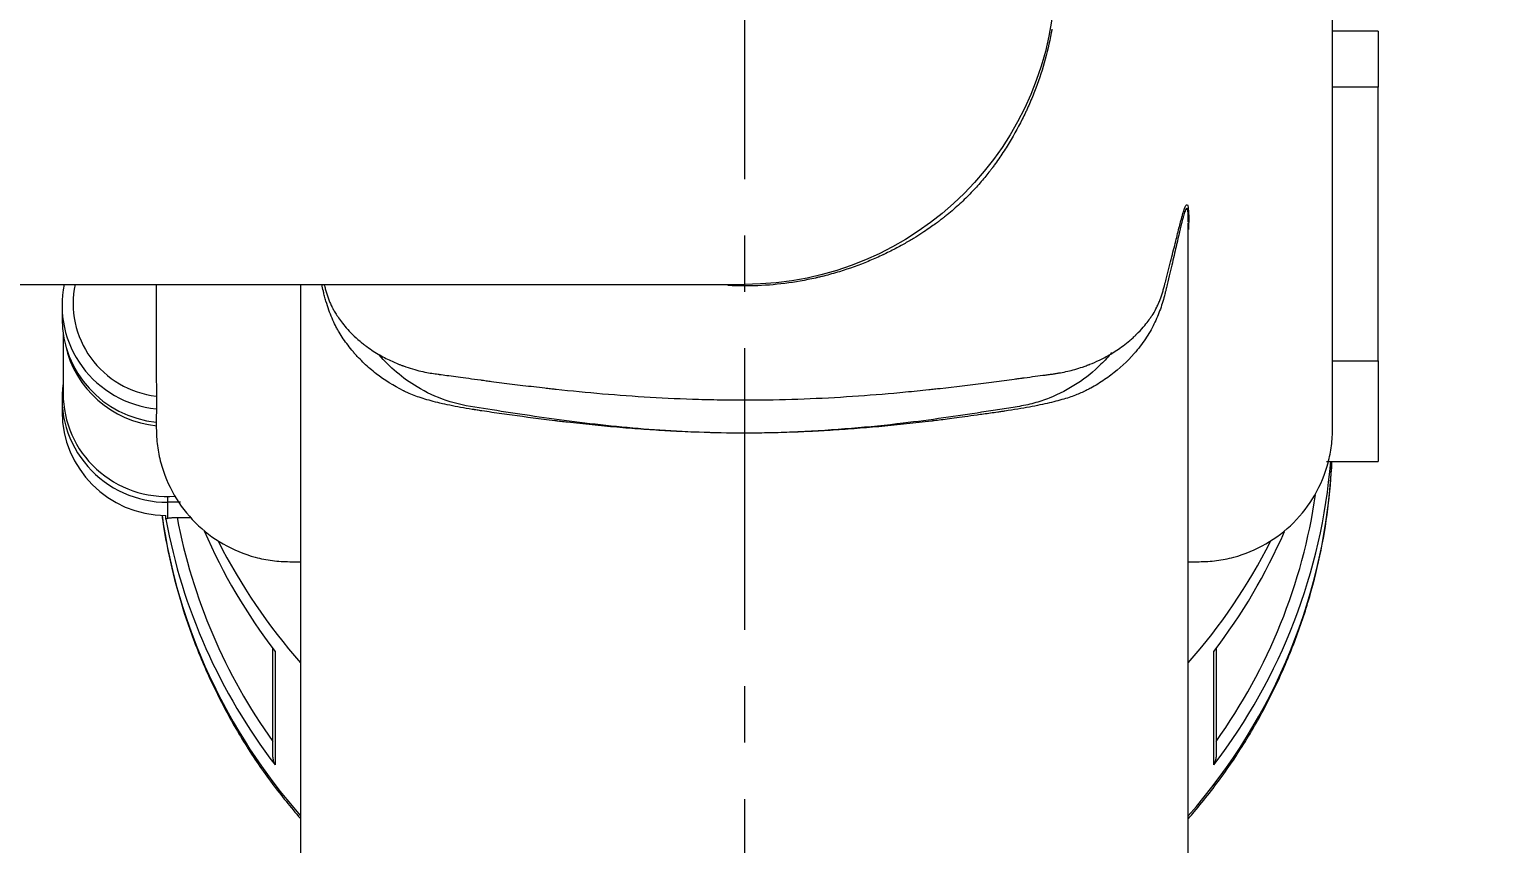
# Model space of a CAD drawing. Header units: millimetres. Extents: x 7606 to 8200, y 2765 to 3605.
# Drawn here: x 8069.1 to 8135, y 3451.3 to 3488 of the extents above; entities that cross this region are included whole.
import ezdxf

# ---------------------------------------------------------------- set-up
doc = ezdxf.new("R2010")
doc.units = ezdxf.units.MM
doc.linetypes.add('CENTERX2', pattern=[20.32, 12.7, -2.54, 2.54, -2.54])
doc.layers.get('0').update_dxf_attribs({"color": 3})
doc.layers.add('CENTER', color=1, linetype='CENTERX2', lineweight=15)
doc.layers.add('DIM_', color=3, linetype='Continuous', lineweight=9)
doc.styles.get("Standard").update_dxf_attribs({"font": 'arial.ttf'})
doc.dimstyles.new('사본(2) STANDARD', dxfattribs={"dimscale": 0, "dimtxt": 5, "dimasz": 5, "dimexe": 1.25, "dimexo": 0.625, "dimgap": 1.5, "dimtad": 3, "dimtih": 1, "dimtoh": 1, "dimdec": 1, "dimzin": 9, "dimdsep": 46, "dimtxsty": 'Standard', "dimcen": 2.5, "dimclrd": 3, "dimclre": 3, "dimclrt": 4, "dimadec": 0, "dimazin": 0, "dimtfac": 1, "dimtdec": 1, "dimtmove": 0, "dimatfit": 3, "dimfxl": 1.25, "dimtfill": 1, "dimtolj": 1, "dimtzin": 0, "dimarcsym": 0})

# ---------------------------------------------------------------- blocks, each defined once
blk = doc.blocks.new('*D16')
at = {"layer": 'DIM_', "color": 3, "lineweight": -2, "transparency": 16777216}
for p, q in [((8107.691, 3517.042), (8157.735, 3517.042)), ((8156.485, 3509.042), (8156.485, 3471.68)), ((8156.485, 3423.15), (8156.485, 3460.511)), ((8122.441, 3415.15), (8157.735, 3415.15))]:
    blk.add_line(p, q, dxfattribs=at)
at = {"layer": 'DIM_', "color": 3, "transparency": 16777216}
for points in [[(8155.152, 3509.042), (8157.819, 3509.042), (8156.485, 3517.042)], [(8155.152, 3423.15), (8157.819, 3423.15), (8156.485, 3415.15)]]:
    blk.add_solid(points, dxfattribs=at)
at = {"layer": 'DIM_', "color": 4, "transparency": 16777216, "insert": (8156.485, 3466.096), "char_height": 8, "attachment_point": 5, "bg_fill": 3, "box_fill_scale": 1.1, "bg_fill_color": 256, "bg_fill_true_color": 13158600, "bg_fill_transparency": 0}
blk.add_mtext('\\A1;101.9', dxfattribs=at)

msp = doc.modelspace()

# ---------------------------------------------------------------- linework, layer by layer
at = {"linetype": 'Continuous', "lineweight": 18}
for p, q in [((8129.866, 3487.956), (8127.816, 3487.956)), ((8129.866, 3487.956), (8129.866, 3485.443)), ((8129.866, 3473.108), (8129.866, 3485.443)), ((8121.316, 3445.55), (8121.316, 3479.328)), ((7897.649, 3476.549), (8101.316, 3476.549)), ((8074.816, 3476.549), (8074.816, 3475.761)), ((8074.816, 3476.549), (8074.816, 3475.679)), ((8081.316, 3476.549), (8081.316, 3445.55)), ((8127.816, 3475.761), (8127.816, 3476.653)), ((8127.816, 3475.761), (8127.816, 3476.653)), ((8070.566, 3475.598), (8070.566, 3474.998)), ((8070.616, 3474.32), (8070.616, 3471.623)), ((8127.818, 3473.108), (8129.866, 3473.108)), ((8129.866, 3473.108), (8129.866, 3468.565)), ((8070.566, 3471.412), (8070.566, 3470.812)), ((8127.549, 3468.565), (8129.866, 3468.565)), ((8075.246, 3465.963), (8075.246, 3466.125)), ((8075.754, 3466.043), (8076.401, 3466.043)), ((8080.066, 3455.239), (8080.066, 3460.137)), ((8122.566, 3460.137), (8122.566, 3455.239))]:
    msp.add_line(p, q, dxfattribs=at)
at = {"linetype": 'Continuous', "lineweight": 13}
for p, q in [((8129.866, 3485.443), (8127.816, 3485.443)), ((8075.316, 3466.985), (8075.316, 3466.725)), ((8075.316, 3466.725), (8075.316, 3466.004)), ((8075.904, 3466.725), (8075.316, 3466.725)), ((8080.167, 3460.004), (8080.167, 3454.893)), ((8122.466, 3454.893), (8122.466, 3460.004))]:
    msp.add_line(p, q, dxfattribs=at)
at = {"linetype": 'Continuous', "lineweight": 18, "extrusion": (0, 0, -1)}
msp.add_arc((-8101.316, 3490.55), 14, 90, 270, dxfattribs=at)
at = {"linetype": 'Continuous', "lineweight": 18}
for centre, major_axis, start_param, end_param in [((8075.316, 3475.598), (4.75, 0), 2.93716, 4.604317), ((8075.316, 3474.998), (-4.75, 0), 6.283136, 7.748468), ((8075.316, 3474.787), (4.7, 0), 3.355644, 4.610154), ((8075.316, 3471.412), (4.75, 0), 2.996343, 4.712389), ((8075.316, 3471.623), (4.7, 0), 3.141627, 4.786123), ((8075.316, 3470.812), (-4.75, 0), 6.283165, 7.839052), ((8101.316, 3470.649), (26.5, 0), 5.636486, 6.203389), ((8101.316, 3470.649), (26.5, 0), 3.321792, 3.788292), ((8101.316, 3475.761), (-26.5, 0), 0.405927, 0.646699), ((8101.316, 3475.761), (-26.5, 0), 2.494893, 2.734697)]:
    msp.add_ellipse(centre, major_axis=major_axis, ratio=0.986748, start_param=start_param, end_param=end_param, dxfattribs=at)
at = {"linetype": 'Continuous', "lineweight": 13}
for centre, major_axis, start_param, end_param in [((8075.316, 3475.679), (-4.25, 0), 6.074122, 7.734815), ((8101.316, 3469.757), (-26.5, 0), 2.425997, 3.095991), ((8101.316, 3470.73), (-26, 0), 2.527519, 2.998427), ((8101.316, 3469.757), (-26.5, 0), 0.139163, 0.715596), ((8101.316, 3470.73), (-26, 0), 0.183724, 0.614073), ((8101.316, 3476.653), (26.5, 0), 3.605272, 3.857189), ((8101.316, 3476.653), (26.5, 0), 5.567589, 5.819359)]:
    msp.add_ellipse(centre, major_axis=major_axis, ratio=0.986748, start_param=start_param, end_param=end_param, dxfattribs=at)
at = {"linetype": 'Continuous', "lineweight": 18}
for points, knots in [([(8121.319, 3464.048), (8121.349, 3464.048), (8121.509, 3464.048), (8121.802, 3464.047), (8122.195, 3464.059), (8122.719, 3464.107), (8124.139, 3464.388), (8126.259, 3465.607), (8127.478, 3467.727), (8127.759, 3469.147), (8127.807, 3469.67), (8127.819, 3470.064), (8127.818, 3470.458), (8127.815, 3470.984), (8127.819, 3473.479), (8127.814, 3480.044), (8127.818, 3490.55), (8127.814, 3501.055), (8127.819, 3507.62), (8127.815, 3510.115), (8127.818, 3510.641), (8127.819, 3511.035), (8127.807, 3511.429), (8127.759, 3511.952), (8127.478, 3513.372), (8126.259, 3515.492), (8124.139, 3516.711), (8122.719, 3516.992), (8122.195, 3517.04), (8121.802, 3517.052), (8121.408, 3517.051), (8120.882, 3517.048), (8118.387, 3517.052), (8111.822, 3517.047), (8101.316, 3517.051), (8090.811, 3517.047), (8084.246, 3517.052), (8081.751, 3517.048), (8081.225, 3517.051), (8080.831, 3517.052), (8080.437, 3517.04), (8079.914, 3516.992), (8078.494, 3516.711), (8076.373, 3515.492), (8075.155, 3513.372), (8074.874, 3511.952), (8074.826, 3511.429), (8074.814, 3511.035), (8074.815, 3510.641), (8074.818, 3510.115), (8074.814, 3508.086), (8074.815, 3506.187), (8074.816, 3504.552)], [0, 0, 0, 0, 0.000752, 0.004112, 0.007471, 0.01083, 0.017549, 0.044424, 0.071298, 0.078017, 0.081376, 0.084735, 0.088095, 0.091454, 0.098173, 0.151922, 0.25942, 0.366917, 0.420666, 0.427385, 0.430744, 0.434104, 0.437463, 0.440822, 0.447541, 0.474415, 0.50129, 0.508009, 0.511368, 0.514727, 0.518087, 0.521446, 0.528164, 0.581913, 0.689411, 0.796909, 0.850658, 0.857377, 0.860736, 0.864096, 0.867455, 0.870814, 0.877533, 0.904407, 0.931282, 0.938001, 0.94136, 0.944719, 0.948078, 0.951438, 0.958156, 1, 1, 1, 1]), ([(8082.378, 3476.549), (8082.383, 3476.529), (8082.389, 3476.508), (8082.394, 3476.487), (8082.4, 3476.465), (8082.406, 3476.443), (8082.412, 3476.42), (8082.415, 3476.409), (8082.418, 3476.397), (8082.421, 3476.386), (8082.423, 3476.38), (8082.424, 3476.374), (8082.426, 3476.369), (8082.426, 3476.366), (8082.427, 3476.363), (8082.428, 3476.359), (8082.429, 3476.357), (8082.429, 3476.355), (8082.43, 3476.354), (8082.43, 3476.353), (8082.43, 3476.353), (8082.43, 3476.352), (8082.43, 3476.352), (8082.43, 3476.352), (8082.43, 3476.352), (8082.43, 3476.352), (8082.43, 3476.351), (8082.43, 3476.351), (8082.464, 3476.228), (8082.499, 3476.106), (8082.54, 3475.987), (8082.561, 3475.928), (8082.582, 3475.869), (8082.629, 3475.753), (8082.653, 3475.695), (8082.679, 3475.638), (8082.692, 3475.61), (8082.706, 3475.582), (8082.719, 3475.554), (8082.721, 3475.551), (8082.723, 3475.547), (8082.725, 3475.544), (8082.725, 3475.543), (8082.725, 3475.543), (8082.725, 3475.542), (8082.725, 3475.542), (8082.725, 3475.542), (8082.725, 3475.542), (8082.725, 3475.542), (8082.725, 3475.542), (8082.726, 3475.542), (8082.726, 3475.542), (8082.726, 3475.541), (8082.726, 3475.541), (8082.726, 3475.54), (8082.727, 3475.54), (8082.728, 3475.537), (8082.729, 3475.535), (8082.73, 3475.532), (8082.733, 3475.528), (8082.735, 3475.523), (8082.737, 3475.518), (8082.747, 3475.499), (8082.758, 3475.477), (8082.771, 3475.454), (8082.795, 3475.409), (8082.825, 3475.355), (8082.897, 3475.236), (8082.938, 3475.169), (8083.036, 3475.023), (8083.092, 3474.944), (8083.22, 3474.775), (8083.293, 3474.685), (8083.457, 3474.496), (8083.549, 3474.397), (8083.755, 3474.194), (8083.868, 3474.089), (8083.994, 3473.983), (8084.01, 3473.97), (8084.026, 3473.957), (8084.042, 3473.944), (8084.044, 3473.942), (8084.046, 3473.941), (8084.048, 3473.939), (8084.049, 3473.939), (8084.049, 3473.939), (8084.049, 3473.938), (8084.049, 3473.938), (8084.05, 3473.938), (8084.05, 3473.937), (8084.052, 3473.936), (8084.052, 3473.936), (8084.053, 3473.935), (8084.056, 3473.933), (8084.059, 3473.93), (8084.062, 3473.928), (8084.068, 3473.923), (8084.074, 3473.918), (8084.08, 3473.913), (8084.105, 3473.893), (8084.129, 3473.874), (8084.154, 3473.855), (8084.202, 3473.817), (8084.251, 3473.78), (8084.3, 3473.744), (8084.496, 3473.601), (8084.691, 3473.476), (8085.073, 3473.257), (8085.259, 3473.163), (8085.437, 3473.082), (8085.526, 3473.042), (8085.613, 3473.004), (8085.698, 3472.969), (8085.741, 3472.952), (8085.782, 3472.936), (8085.824, 3472.92), (8085.844, 3472.912), (8085.865, 3472.904), (8085.885, 3472.896), (8085.895, 3472.892), (8085.906, 3472.889), (8085.916, 3472.885), (8085.921, 3472.883), (8085.926, 3472.881), (8085.931, 3472.879), (8085.933, 3472.878), (8085.936, 3472.877), (8085.94, 3472.876), (8085.941, 3472.876), (8085.943, 3472.875), (8085.943, 3472.875), (8085.944, 3472.874), (8085.945, 3472.874), (8085.945, 3472.874), (8085.945, 3472.874), (8085.945, 3472.874), (8085.945, 3472.874), (8085.946, 3472.874), (8085.946, 3472.874), (8085.946, 3472.874), (8085.946, 3472.874), (8085.946, 3472.874), (8086.09, 3472.821), (8086.228, 3472.776), (8086.494, 3472.698), (8086.62, 3472.665), (8086.86, 3472.609), (8086.973, 3472.586), (8087.186, 3472.547), (8087.285, 3472.532), (8087.377, 3472.518), (8087.423, 3472.512), (8087.467, 3472.506), (8087.509, 3472.5), (8087.515, 3472.499), (8087.52, 3472.498), (8087.525, 3472.498), (8087.526, 3472.498), (8087.526, 3472.497), (8087.528, 3472.497), (8087.529, 3472.497), (8087.531, 3472.497), (8087.532, 3472.497), (8087.537, 3472.496), (8087.54, 3472.496), (8087.543, 3472.495), (8087.555, 3472.494), (8087.567, 3472.492), (8087.579, 3472.49), (8087.604, 3472.487), (8087.629, 3472.484), (8087.656, 3472.48), (8087.76, 3472.467), (8087.875, 3472.452), (8088.127, 3472.419), (8088.265, 3472.4), (8088.561, 3472.36), (8088.72, 3472.338), (8089.06, 3472.291), (8089.241, 3472.267), (8089.433, 3472.241), (8089.457, 3472.238), (8089.481, 3472.235), (8089.505, 3472.231), (8089.508, 3472.231), (8089.511, 3472.231), (8089.514, 3472.23), (8089.515, 3472.23), (8089.515, 3472.23), (8089.516, 3472.23), (8089.516, 3472.23), (8089.517, 3472.23), (8089.518, 3472.23), (8089.52, 3472.23), (8089.521, 3472.229), (8089.522, 3472.229), (8089.527, 3472.229), (8089.531, 3472.228), (8089.536, 3472.227), (8089.546, 3472.226), (8089.555, 3472.225), (8089.565, 3472.224), (8089.603, 3472.218), (8089.641, 3472.213), (8089.68, 3472.208), (8089.756, 3472.198), (8089.833, 3472.188), (8089.911, 3472.178), (8090.22, 3472.137), (8090.534, 3472.097), (8091.173, 3472.017), (8091.497, 3471.977), (8091.826, 3471.939), (8091.991, 3471.919), (8092.157, 3471.9), (8092.324, 3471.881), (8092.408, 3471.872), (8092.491, 3471.862), (8092.576, 3471.853), (8092.618, 3471.848), (8092.66, 3471.844), (8092.702, 3471.839), (8092.723, 3471.837), (8092.745, 3471.835), (8092.766, 3471.832), (8092.776, 3471.831), (8092.787, 3471.83), (8092.798, 3471.829), (8092.803, 3471.828), (8092.808, 3471.828), (8092.813, 3471.827), (8092.816, 3471.827), (8092.819, 3471.827), (8092.824, 3471.826), (8092.827, 3471.826), (8092.829, 3471.825), (8093.52, 3471.751), (8094.217, 3471.682), (8095.628, 3471.562), (8096.342, 3471.51), (8097.784, 3471.425), (8098.513, 3471.392), (8099.25, 3471.37), (8099.619, 3471.36), (8099.989, 3471.351), (8100.362, 3471.346), (8100.548, 3471.344), (8100.734, 3471.342), (8100.922, 3471.341), (8101.015, 3471.34), (8101.109, 3471.34), (8101.203, 3471.34), (8101.25, 3471.34), (8101.297, 3471.34), (8101.344, 3471.34), (8101.367, 3471.34), (8101.391, 3471.34), (8101.414, 3471.34), (8101.426, 3471.34), (8101.438, 3471.34), (8101.461, 3471.34), (8101.473, 3471.34), (8101.485, 3471.34), (8102.239, 3471.342), (8102.986, 3471.356), (8104.462, 3471.406), (8105.191, 3471.443), (8106.633, 3471.534), (8107.346, 3471.589), (8108.05, 3471.652), (8108.402, 3471.683), (8108.752, 3471.717), (8109.1, 3471.752), (8109.274, 3471.769), (8109.447, 3471.787), (8109.62, 3471.806), (8109.707, 3471.815), (8109.793, 3471.824), (8109.879, 3471.834), (8109.923, 3471.838), (8109.966, 3471.843), (8110.009, 3471.848), (8110.03, 3471.85), (8110.052, 3471.853), (8110.073, 3471.855), (8110.084, 3471.856), (8110.095, 3471.857), (8110.106, 3471.858), (8110.111, 3471.859), (8110.116, 3471.86), (8110.122, 3471.86), (8110.124, 3471.861), (8110.127, 3471.861), (8110.131, 3471.861), (8110.132, 3471.861), (8110.135, 3471.862), (8110.136, 3471.862), (8110.138, 3471.862), (8110.809, 3471.937), (8111.459, 3472.016), (8112.089, 3472.096), (8112.404, 3472.136), (8112.714, 3472.177), (8113.019, 3472.217), (8113.171, 3472.237), (8113.322, 3472.257), (8113.472, 3472.278), (8113.547, 3472.288), (8113.622, 3472.298), (8113.696, 3472.308), (8113.733, 3472.313), (8113.771, 3472.318), (8113.808, 3472.323), (8113.826, 3472.325), (8113.845, 3472.328), (8113.863, 3472.33), (8113.872, 3472.332), (8113.882, 3472.333), (8113.891, 3472.334), (8113.895, 3472.335), (8113.9, 3472.335), (8113.905, 3472.336), (8113.907, 3472.336), (8113.909, 3472.337), (8113.913, 3472.337), (8113.914, 3472.337), (8113.916, 3472.337), (8113.916, 3472.338), (8113.917, 3472.338), (8113.917, 3472.338), (8113.918, 3472.338), (8113.918, 3472.338), (8113.918, 3472.338), (8113.918, 3472.338), (8113.918, 3472.338), (8114.096, 3472.362), (8114.262, 3472.385), (8114.576, 3472.427), (8114.723, 3472.445), (8114.859, 3472.463), (8114.927, 3472.472), (8114.993, 3472.48), (8115.119, 3472.497), (8115.18, 3472.506), (8115.296, 3472.523), (8115.352, 3472.532), (8115.405, 3472.541), (8115.432, 3472.545), (8115.457, 3472.549), (8115.483, 3472.554), (8115.495, 3472.556), (8115.508, 3472.558), (8115.52, 3472.56), (8115.526, 3472.561), (8115.532, 3472.562), (8115.538, 3472.564), (8115.541, 3472.564), (8115.544, 3472.565), (8115.549, 3472.565), (8115.55, 3472.566), (8115.553, 3472.566), (8115.553, 3472.566), (8115.555, 3472.566), (8115.555, 3472.567), (8115.555, 3472.567), (8115.556, 3472.567), (8115.556, 3472.567), (8115.556, 3472.567), (8115.556, 3472.567), (8115.77, 3472.605), (8115.988, 3472.656), (8116.21, 3472.719), (8116.321, 3472.751), (8116.433, 3472.786), (8116.545, 3472.824), (8116.602, 3472.843), (8116.658, 3472.863), (8116.714, 3472.884), (8116.742, 3472.894), (8116.771, 3472.905), (8116.799, 3472.916), (8116.813, 3472.921), (8116.827, 3472.927), (8116.841, 3472.932), (8116.848, 3472.935), (8116.855, 3472.938), (8116.862, 3472.94), (8116.866, 3472.942), (8116.869, 3472.943), (8116.875, 3472.945), (8116.876, 3472.946), (8116.879, 3472.947), (8116.88, 3472.947), (8116.881, 3472.948), (8116.882, 3472.948), (8116.882, 3472.948), (8116.883, 3472.949), (8116.883, 3472.949), (8116.883, 3472.949), (8116.883, 3472.949), (8116.883, 3472.949), (8116.883, 3472.949), (8116.883, 3472.949), (8116.884, 3472.949), (8117.011, 3473), (8117.154, 3473.061), (8117.31, 3473.135), (8117.389, 3473.173), (8117.47, 3473.214), (8117.64, 3473.303), (8117.728, 3473.352), (8117.908, 3473.458), (8118, 3473.515), (8118.189, 3473.64), (8118.285, 3473.707), (8118.48, 3473.853), (8118.578, 3473.931), (8118.677, 3474.015), (8118.726, 3474.057), (8118.775, 3474.101), (8118.824, 3474.146), (8118.849, 3474.168), (8118.874, 3474.191), (8118.898, 3474.214), (8118.91, 3474.226), (8118.923, 3474.237), (8118.935, 3474.249), (8118.941, 3474.255), (8118.947, 3474.261), (8118.953, 3474.267), (8118.956, 3474.27), (8118.959, 3474.273), (8118.963, 3474.276), (8118.964, 3474.277), (8118.966, 3474.279), (8118.968, 3474.281), (8118.969, 3474.282), (8118.97, 3474.283), (8118.97, 3474.283), (8118.971, 3474.284), (8118.971, 3474.284), (8118.971, 3474.285), (8118.971, 3474.285), (8118.971, 3474.285), (8118.972, 3474.285), (8118.972, 3474.285), (8118.972, 3474.285), (8118.972, 3474.285), (8119.095, 3474.406), (8119.2, 3474.519), (8119.376, 3474.724), (8119.449, 3474.816), (8119.568, 3474.975), (8119.614, 3475.041), (8119.649, 3475.094), (8119.667, 3475.12), (8119.682, 3475.143), (8119.695, 3475.163), (8119.701, 3475.172), (8119.707, 3475.181), (8119.712, 3475.189), (8119.714, 3475.193), (8119.717, 3475.197), (8119.719, 3475.201), (8119.72, 3475.202), (8119.721, 3475.204), (8119.722, 3475.206), (8119.723, 3475.207), (8119.724, 3475.208), (8119.724, 3475.209), (8119.724, 3475.209), (8119.724, 3475.21), (8119.725, 3475.21), (8119.725, 3475.21), (8119.725, 3475.21), (8119.725, 3475.21), (8119.725, 3475.21), (8119.725, 3475.21), (8119.725, 3475.21), (8119.725, 3475.21), (8119.725, 3475.21), (8119.725, 3475.21), (8119.725, 3475.21), (8119.725, 3475.21), (8119.725, 3475.21), (8119.787, 3475.312), (8119.846, 3475.418), (8119.899, 3475.527), (8119.926, 3475.581), (8119.952, 3475.636), (8120, 3475.748), (8120.023, 3475.805), (8120.045, 3475.863), (8120.088, 3475.977), (8120.127, 3476.095), (8120.162, 3476.215), (8120.18, 3476.275), (8120.197, 3476.336), (8120.214, 3476.397), (8120.222, 3476.428), (8120.231, 3476.459), (8120.239, 3476.49), (8120.243, 3476.505), (8120.247, 3476.521), (8120.251, 3476.536), (8120.253, 3476.544), (8120.255, 3476.552), (8120.257, 3476.559), (8120.258, 3476.563), (8120.259, 3476.567), (8120.26, 3476.571), (8120.261, 3476.573), (8120.261, 3476.575), (8120.262, 3476.578), (8120.263, 3476.579), (8120.263, 3476.58), (8120.263, 3476.581), (8120.263, 3476.582), (8120.263, 3476.582), (8120.263, 3476.582), (8120.263, 3476.582), (8120.263, 3476.583), (8120.263, 3476.583), (8120.263, 3476.583), (8120.263, 3476.583), (8120.264, 3476.583), (8120.286, 3476.67), (8120.309, 3476.756), (8120.352, 3476.925), (8120.374, 3477.009), (8120.395, 3477.09), (8120.437, 3477.253), (8120.477, 3477.411), (8120.516, 3477.562), (8120.592, 3477.864), (8120.662, 3478.142), (8120.788, 3478.648), (8120.844, 3478.875), (8120.896, 3479.076), (8120.921, 3479.177), (8120.946, 3479.271), (8120.969, 3479.358), (8120.98, 3479.402), (8120.991, 3479.444), (8121.002, 3479.484), (8121.008, 3479.504), (8121.013, 3479.524), (8121.018, 3479.544), (8121.021, 3479.553), (8121.024, 3479.563), (8121.026, 3479.572), (8121.028, 3479.577), (8121.029, 3479.582), (8121.03, 3479.586), (8121.031, 3479.589), (8121.032, 3479.591), (8121.032, 3479.595), (8121.033, 3479.596), (8121.033, 3479.597), (8121.033, 3479.598), (8121.034, 3479.599), (8121.034, 3479.599), (8121.034, 3479.6), (8121.034, 3479.6), (8121.034, 3479.6), (8121.034, 3479.6), (8121.034, 3479.6), (8121.034, 3479.6), (8121.034, 3479.6), (8121.091, 3479.806), (8121.139, 3479.954), (8121.219, 3480.131), (8121.251, 3480.16), (8121.299, 3480.096), (8121.316, 3480.003), (8121.325, 3479.849), (8121.33, 3479.772), (8121.332, 3479.68), (8121.333, 3479.572), (8121.333, 3479.518), (8121.333, 3479.461), (8121.332, 3479.399), (8121.332, 3479.368), (8121.332, 3479.337), (8121.331, 3479.304), (8121.331, 3479.288), (8121.33, 3479.271), (8121.33, 3479.254), (8121.33, 3479.246), (8121.33, 3479.237), (8121.329, 3479.229), (8121.329, 3479.225), (8121.329, 3479.22), (8121.329, 3479.216), (8121.329, 3479.214), (8121.329, 3479.212), (8121.329, 3479.208), (8121.329, 3479.207), (8121.329, 3479.206), (8121.329, 3479.205), (8121.329, 3479.204), (8121.329, 3479.204), (8121.329, 3479.204), (8121.329, 3479.204), (8121.329, 3479.203), (8121.329, 3479.203), (8121.329, 3479.203), (8121.329, 3479.203), (8121.329, 3479.203), (8121.327, 3479.143), (8121.325, 3479.08), (8121.323, 3479.015)], [0, 0, 0, 0, 0.001988, 0.001988, 0.001988, 0.006141, 0.006141, 0.006141, 0.010293, 0.010293, 0.010293, 0.014446, 0.014446, 0.014446, 0.018599, 0.018599, 0.022751, 0.022751, 0.026904, 0.026904, 0.031057, 0.031057, 0.035209, 0.035209, 0.039362, 0.039362, 0.043514, 0.043514, 0.043514, 0.047667, 0.047667, 0.047667, 0.05182, 0.05182, 0.055972, 0.055972, 0.055972, 0.060125, 0.060125, 0.060125, 0.064278, 0.064278, 0.064278, 0.06843, 0.06843, 0.072583, 0.072583, 0.076735, 0.076735, 0.080888, 0.080888, 0.085041, 0.085041, 0.089193, 0.089193, 0.093346, 0.093346, 0.097499, 0.097499, 0.097499, 0.101651, 0.101651, 0.101651, 0.105804, 0.105804, 0.105804, 0.109957, 0.109957, 0.114109, 0.114109, 0.118262, 0.118262, 0.122414, 0.122414, 0.126567, 0.126567, 0.13072, 0.13072, 0.13072, 0.134872, 0.134872, 0.134872, 0.139025, 0.139025, 0.139025, 0.143178, 0.143178, 0.14733, 0.14733, 0.151483, 0.151483, 0.155636, 0.155636, 0.155636, 0.159788, 0.159788, 0.159788, 0.163941, 0.163941, 0.163941, 0.168093, 0.168093, 0.168093, 0.172246, 0.172246, 0.172246, 0.176399, 0.176399, 0.180551, 0.180551, 0.180551, 0.184704, 0.184704, 0.184704, 0.188857, 0.188857, 0.188857, 0.193009, 0.193009, 0.193009, 0.197162, 0.197162, 0.197162, 0.201315, 0.201315, 0.201315, 0.205467, 0.205467, 0.20962, 0.20962, 0.213772, 0.213772, 0.217925, 0.217925, 0.222078, 0.222078, 0.22623, 0.22623, 0.230383, 0.230383, 0.234536, 0.234536, 0.234536, 0.238688, 0.238688, 0.242841, 0.242841, 0.246994, 0.246994, 0.251146, 0.251146, 0.251146, 0.255299, 0.255299, 0.255299, 0.259451, 0.259451, 0.259451, 0.263604, 0.263604, 0.267757, 0.267757, 0.271909, 0.271909, 0.276062, 0.276062, 0.276062, 0.280215, 0.280215, 0.280215, 0.284367, 0.284367, 0.284367, 0.28852, 0.28852, 0.292673, 0.292673, 0.296825, 0.296825, 0.300978, 0.300978, 0.300978, 0.30513, 0.30513, 0.30513, 0.309283, 0.309283, 0.309283, 0.313436, 0.313436, 0.317588, 0.317588, 0.321741, 0.321741, 0.325894, 0.325894, 0.325894, 0.330046, 0.330046, 0.330046, 0.334199, 0.334199, 0.334199, 0.338352, 0.338352, 0.338352, 0.342504, 0.342504, 0.342504, 0.346657, 0.346657, 0.350809, 0.350809, 0.350809, 0.354962, 0.354962, 0.354962, 0.359115, 0.359115, 0.359115, 0.363267, 0.363267, 0.363267, 0.36742, 0.36742, 0.36742, 0.371573, 0.371573, 0.371573, 0.375725, 0.375725, 0.375725, 0.379878, 0.379878, 0.384031, 0.384031, 0.384031, 0.388183, 0.388183, 0.392336, 0.392336, 0.396488, 0.396488, 0.396488, 0.400641, 0.400641, 0.400641, 0.404794, 0.404794, 0.404794, 0.408946, 0.408946, 0.408946, 0.413099, 0.413099, 0.413099, 0.417252, 0.417252, 0.417252, 0.421404, 0.421404, 0.425557, 0.425557, 0.425557, 0.42971, 0.42971, 0.433862, 0.433862, 0.438015, 0.438015, 0.438015, 0.442167, 0.442167, 0.442167, 0.44632, 0.44632, 0.44632, 0.450473, 0.450473, 0.450473, 0.454625, 0.454625, 0.454625, 0.458778, 0.458778, 0.458778, 0.462931, 0.462931, 0.462931, 0.467083, 0.467083, 0.467083, 0.471236, 0.471236, 0.475388, 0.475388, 0.479541, 0.479541, 0.479541, 0.483694, 0.483694, 0.483694, 0.487846, 0.487846, 0.487846, 0.491999, 0.491999, 0.491999, 0.496152, 0.496152, 0.496152, 0.500304, 0.500304, 0.500304, 0.504457, 0.504457, 0.504457, 0.50861, 0.50861, 0.50861, 0.512762, 0.512762, 0.512762, 0.516915, 0.516915, 0.521067, 0.521067, 0.52522, 0.52522, 0.529373, 0.529373, 0.533525, 0.533525, 0.537678, 0.537678, 0.537678, 0.541831, 0.541831, 0.545983, 0.545983, 0.545983, 0.550136, 0.550136, 0.554289, 0.554289, 0.558441, 0.558441, 0.558441, 0.562594, 0.562594, 0.562594, 0.566746, 0.566746, 0.566746, 0.570899, 0.570899, 0.570899, 0.575052, 0.575052, 0.579204, 0.579204, 0.583357, 0.583357, 0.58751, 0.58751, 0.591662, 0.591662, 0.595815, 0.595815, 0.595815, 0.599968, 0.599968, 0.599968, 0.60412, 0.60412, 0.60412, 0.608273, 0.608273, 0.608273, 0.612425, 0.612425, 0.612425, 0.616578, 0.616578, 0.616578, 0.620731, 0.620731, 0.620731, 0.624883, 0.624883, 0.629036, 0.629036, 0.633189, 0.633189, 0.637341, 0.637341, 0.641494, 0.641494, 0.645647, 0.645647, 0.649799, 0.649799, 0.653952, 0.653952, 0.653952, 0.658104, 0.658104, 0.658104, 0.662257, 0.662257, 0.66641, 0.66641, 0.670562, 0.670562, 0.674715, 0.674715, 0.678868, 0.678868, 0.678868, 0.68302, 0.68302, 0.68302, 0.687173, 0.687173, 0.687173, 0.691326, 0.691326, 0.691326, 0.695478, 0.695478, 0.695478, 0.699631, 0.699631, 0.699631, 0.703783, 0.703783, 0.707936, 0.707936, 0.712089, 0.712089, 0.716241, 0.716241, 0.720394, 0.720394, 0.724547, 0.724547, 0.728699, 0.728699, 0.728699, 0.732852, 0.732852, 0.737005, 0.737005, 0.741157, 0.741157, 0.741157, 0.74531, 0.74531, 0.74531, 0.749462, 0.749462, 0.749462, 0.753615, 0.753615, 0.753615, 0.757768, 0.757768, 0.76192, 0.76192, 0.766073, 0.766073, 0.770226, 0.770226, 0.774378, 0.774378, 0.778531, 0.778531, 0.782684, 0.782684, 0.786836, 0.786836, 0.790989, 0.790989, 0.795141, 0.795141, 0.795141, 0.799294, 0.799294, 0.799294, 0.803447, 0.803447, 0.807599, 0.807599, 0.807599, 0.811752, 0.811752, 0.811752, 0.815905, 0.815905, 0.815905, 0.820057, 0.820057, 0.820057, 0.82421, 0.82421, 0.82421, 0.828362, 0.828362, 0.828362, 0.832515, 0.832515, 0.832515, 0.836668, 0.836668, 0.84082, 0.84082, 0.844973, 0.844973, 0.849126, 0.849126, 0.853278, 0.853278, 0.857431, 0.857431, 0.861584, 0.861584, 0.861584, 0.865736, 0.865736, 0.869889, 0.869889, 0.869889, 0.874041, 0.874041, 0.874041, 0.878194, 0.878194, 0.882347, 0.882347, 0.882347, 0.886499, 0.886499, 0.886499, 0.890652, 0.890652, 0.890652, 0.894805, 0.894805, 0.894805, 0.898957, 0.898957, 0.898957, 0.90311, 0.90311, 0.90311, 0.907263, 0.907263, 0.911415, 0.911415, 0.915568, 0.915568, 0.91972, 0.91972, 0.923873, 0.923873, 0.928026, 0.928026, 0.932178, 0.932178, 0.932178, 0.936331, 0.936331, 0.940484, 0.940484, 0.944636, 0.944636, 0.944636, 0.948789, 0.948789, 0.948789, 0.952942, 0.952942, 0.952942, 0.957094, 0.957094, 0.957094, 0.961247, 0.961247, 0.961247, 0.965399, 0.965399, 0.965399, 0.969552, 0.969552, 0.969552, 0.973705, 0.973705, 0.977857, 0.977857, 0.98201, 0.98201, 0.986163, 0.986163, 0.990315, 0.990315, 0.994468, 0.994468, 0.998621, 0.998621, 0.998621, 1, 1, 1, 1]), ([(8074.816, 3476.541), (8074.815, 3474.907), (8074.814, 3473.011), (8074.818, 3470.984), (8074.815, 3470.458), (8074.814, 3470.064), (8074.826, 3469.67), (8074.874, 3469.147), (8075.155, 3467.727), (8076.373, 3465.607), (8078.494, 3464.388), (8079.914, 3464.107), (8080.437, 3464.059), (8080.831, 3464.047), (8081.124, 3464.048), (8081.286, 3464.048), (8081.317, 3464.048)], [0, 0, 0, 0, 0.298522, 0.346516, 0.370513, 0.39451, 0.418506, 0.442503, 0.490497, 0.682473, 0.874448, 0.922442, 0.946439, 0.970436, 0.994433, 1, 1, 1, 1]), ([(8101.302, 3469.844), (8101.037, 3469.844), (8100.773, 3469.845), (8099.157, 3469.869), (8097.829, 3469.94), (8095.22, 3470.159), (8093.938, 3470.309), (8091.54, 3470.637), (8090.399, 3470.821), (8088.835, 3471.062), (8088.34, 3471.157), (8087.413, 3471.474), (8086.976, 3471.681), (8085.904, 3472.322), (8085.336, 3472.804), (8084.853, 3473.379)], [0, 0, 0, 0, 0.038906, 0.038906, 0.238158, 0.238158, 0.437411, 0.437411, 0.636663, 0.636663, 0.73629, 0.73629, 0.835916, 0.835916, 1, 1, 1, 1]), ([(8117.86, 3473.476), (8117.709, 3473.29), (8117.549, 3473.114), (8116.738, 3472.307), (8115.951, 3471.78), (8114.827, 3471.336), (8114.595, 3471.258), (8114.115, 3471.127), (8113.867, 3471.076), (8113.356, 3470.992), (8113.093, 3470.954), (8112.556, 3470.869), (8112.282, 3470.825), (8110.892, 3470.61), (8109.713, 3470.438), (8106.956, 3470.11), (8105.354, 3469.972), (8103.726, 3469.9)], [0, 0, 0, 0, 0.058887, 0.058887, 0.282538, 0.282538, 0.33845, 0.33845, 0.394363, 0.394363, 0.450276, 0.450276, 0.506189, 0.506189, 0.72984, 0.72984, 1, 1, 1, 1]), ([(8121.326, 3452.482), (8121.412, 3452.581), (8121.968, 3453.227), (8122.937, 3454.47), (8124.124, 3456.282), (8125.157, 3458.185), (8126.03, 3460.164), (8126.737, 3462.208), (8127.273, 3464.302), (8127.633, 3466.425), (8127.757, 3467.853), (8127.789, 3468.564)], [0, 0, 0, 0, 0.022222, 0.144771, 0.267266, 0.389706, 0.512094, 0.634429, 0.756717, 0.87896, 1, 1, 1, 1]), ([(8075.066, 3466.15), (8075.078, 3466.061), (8075.194, 3465.26), (8075.482, 3463.758), (8076.062, 3461.679), (8076.81, 3459.654), (8077.722, 3457.697), (8078.792, 3455.82), (8079.989, 3454.072), (8080.867, 3452.985), (8081.313, 3452.475)], [0, 0, 0, 0, 0.017749, 0.159244, 0.300734, 0.442229, 0.583739, 0.725275, 0.866845, 1, 1, 1, 1]), ([(8075.246, 3465.963), (8075.246, 3465.97), (8075.252, 3465.977), (8075.269, 3465.987), (8075.277, 3465.991), (8075.295, 3465.997), (8075.305, 3466), (8075.316, 3466.004)], [0, 0, 0, 0, 0.5, 0.5, 0.75, 0.75, 1, 1, 1, 1]), ([(8075.316, 3466.004), (8075.339, 3466.01), (8075.366, 3466.015), (8075.406, 3466.021), (8075.414, 3466.023), (8075.431, 3466.025), (8075.439, 3466.026), (8075.466, 3466.029), (8075.502, 3466.033), (8075.542, 3466.036), (8075.572, 3466.038), (8075.583, 3466.039), (8075.604, 3466.04), (8075.614, 3466.04), (8075.667, 3466.042), (8075.71, 3466.043), (8075.754, 3466.043)], [0, 0, 0, 0, 0.25, 0.25, 0.3125, 0.3125, 0.375, 0.375, 0.5, 0.625, 0.625, 0.6875, 0.6875, 0.75, 0.75, 1, 1, 1, 1]), ([(8080.066, 3455.239), (8080.066, 3455.165), (8080.08, 3455.094), (8080.118, 3454.982), (8080.14, 3454.937), (8080.166, 3454.895), (8080.167, 3454.894), (8080.167, 3454.893)], [0, 0, 0, 0, 0.577317, 0.577317, 0.9897, 0.9897, 1, 1, 1, 1]), ([(8122.466, 3454.893), (8122.466, 3454.894), (8122.467, 3454.895), (8122.493, 3454.937), (8122.515, 3454.982), (8122.553, 3455.094), (8122.566, 3455.165), (8122.566, 3455.239)], [0, 0, 0, 0, 0.0103, 0.0103, 0.422683, 0.422683, 1, 1, 1, 1])]:
    msp.add_open_spline(points, degree=3, knots=knots, dxfattribs=at)
at = {"linetype": 'Continuous', "lineweight": 13}
for points, knots in [([(8115.171, 3488.046), (8115.161, 3487.993), (8115.069, 3487.482), (8114.844, 3486.529), (8114.551, 3485.662), (8114.304, 3485.027), (8114.216, 3484.818), (8114.113, 3484.585), (8114.1, 3484.557), (8114.087, 3484.528), (8114.084, 3484.521), (8114.083, 3484.518), (8114.078, 3484.508), (8114.069, 3484.488), (8114.037, 3484.416), (8113.958, 3484.246), (8113.68, 3483.676), (8113.397, 3483.173), (8113.03, 3482.587), (8112.904, 3482.394), (8112.707, 3482.11), (8112.64, 3482.016), (8112.555, 3481.899), (8112.53, 3481.864), (8112.502, 3481.827), (8112.49, 3481.811), (8112.487, 3481.806), (8112.485, 3481.804), (8112.485, 3481.803), (8112.484, 3481.802), (8112.48, 3481.797), (8112.446, 3481.751), (8112.291, 3481.547), (8112.127, 3481.344), (8111.844, 3481.015), (8111.694, 3480.849), (8111.373, 3480.515), (8111.203, 3480.347), (8110.841, 3480.013), (8110.649, 3479.847), (8110.396, 3479.641), (8110.339, 3479.595), (8110.279, 3479.548), (8110.272, 3479.543), (8110.271, 3479.542), (8110.271, 3479.542), (8110.271, 3479.542), (8110.271, 3479.542), (8110.271, 3479.542), (8110.271, 3479.542), (8110.27, 3479.541), (8110.269, 3479.54), (8110.265, 3479.537), (8110.247, 3479.523), (8110.192, 3479.481), (8110.106, 3479.415), (8110, 3479.336), (8109.938, 3479.29), (8109.793, 3479.186), (8109.711, 3479.128), (8109.525, 3479), (8109.422, 3478.931), (8109.195, 3478.783), (8109.07, 3478.704), (8108.798, 3478.538), (8108.651, 3478.452), (8108.333, 3478.273), (8108.162, 3478.18), (8107.887, 3478.04), (8107.792, 3477.993), (8107.669, 3477.933), (8107.632, 3477.916), (8107.592, 3477.896), (8107.575, 3477.888), (8107.569, 3477.886), (8107.567, 3477.885), (8107.567, 3477.884), (8107.566, 3477.884), (8107.566, 3477.884), (8107.566, 3477.884), (8107.566, 3477.884), (8107.562, 3477.882), (8107.535, 3477.87), (8107.319, 3477.768), (8107.097, 3477.67), (8106.486, 3477.418), (8106.052, 3477.261), (8105.364, 3477.05), (8105.128, 3476.983), (8104.825, 3476.907), (8104.734, 3476.884), (8104.634, 3476.861), (8104.591, 3476.851), (8104.58, 3476.848), (8104.574, 3476.847), (8104.572, 3476.847), (8104.568, 3476.846), (8104.552, 3476.842), (8104.421, 3476.812), (8104.292, 3476.785), (8103.255, 3476.577), (8102.32, 3476.481), (8101.113, 3476.475), (8100.837, 3476.482), (8100.561, 3476.496)], [0, 0, 0, 0, 0.007806, 0.075787, 0.143769, 0.143769, 0.17776, 0.17776, 0.182009, 0.18254, 0.18254, 0.183071, 0.183071, 0.184133, 0.186258, 0.194755, 0.211751, 0.279733, 0.279733, 0.313723, 0.313723, 0.330719, 0.330719, 0.334968, 0.337092, 0.337623, 0.337889, 0.337889, 0.338022, 0.338022, 0.338154, 0.339217, 0.347714, 0.381705, 0.381705, 0.415696, 0.415696, 0.449687, 0.449687, 0.483678, 0.483678, 0.492175, 0.493238, 0.49337, 0.493387, 0.493387, 0.493404, 0.493404, 0.493437, 0.493503, 0.493769, 0.4943, 0.496424, 0.500673, 0.517669, 0.534664, 0.534664, 0.55166, 0.55166, 0.568655, 0.568655, 0.58565, 0.58565, 0.602646, 0.602646, 0.619641, 0.619641, 0.636637, 0.636637, 0.645134, 0.645134, 0.647259, 0.648321, 0.648587, 0.648719, 0.648753, 0.648769, 0.648769, 0.648777, 0.648777, 0.648786, 0.648852, 0.649383, 0.653632, 0.687623, 0.687623, 0.755605, 0.755605, 0.789596, 0.789596, 0.798093, 0.802342, 0.803404, 0.803936, 0.803936, 0.804201, 0.804201, 0.804467, 0.806591, 0.823586, 0.823586, 0.95955, 0.95955, 1, 1, 1, 1]), ([(8121.316, 3479.363), (8121.317, 3479.487), (8121.315, 3479.593), (8121.31, 3479.679), (8121.306, 3479.761), (8121.3, 3479.826), (8121.293, 3479.874), (8121.289, 3479.898), (8121.284, 3479.918), (8121.28, 3479.934), (8121.277, 3479.941), (8121.275, 3479.948), (8121.272, 3479.954), (8121.271, 3479.957), (8121.269, 3479.959), (8121.267, 3479.963), (8121.267, 3479.964), (8121.266, 3479.965), (8121.265, 3479.966), (8121.265, 3479.967), (8121.265, 3479.967), (8121.264, 3479.967), (8121.264, 3479.967), (8121.264, 3479.968), (8121.264, 3479.968), (8121.264, 3479.968), (8121.241, 3479.997), (8121.209, 3479.957), (8121.167, 3479.845), (8121.146, 3479.789), (8121.123, 3479.716), (8121.097, 3479.625), (8121.084, 3479.579), (8121.07, 3479.529), (8121.056, 3479.475), (8121.049, 3479.448), (8121.042, 3479.42), (8121.034, 3479.39), (8121.03, 3479.376), (8121.027, 3479.361), (8121.023, 3479.345), (8121.021, 3479.338), (8121.019, 3479.33), (8121.017, 3479.322), (8121.016, 3479.319), (8121.015, 3479.315), (8121.014, 3479.311), (8121.013, 3479.309), (8121.013, 3479.307), (8121.012, 3479.304), (8121.012, 3479.303), (8121.012, 3479.301), (8121.012, 3479.301), (8121.011, 3479.3), (8121.011, 3479.3), (8121.011, 3479.3), (8121.011, 3479.299), (8121.011, 3479.299), (8121.011, 3479.299), (8121.011, 3479.299), (8121.011, 3479.299), (8121.011, 3479.299), (8120.974, 3479.149), (8120.931, 3478.97), (8120.835, 3478.555), (8120.781, 3478.319), (8120.658, 3477.79), (8120.59, 3477.496), (8120.514, 3477.174), (8120.476, 3477.013), (8120.436, 3476.845), (8120.394, 3476.669), (8120.373, 3476.581), (8120.352, 3476.492), (8120.329, 3476.401), (8120.318, 3476.355), (8120.307, 3476.309), (8120.296, 3476.262), (8120.29, 3476.239), (8120.284, 3476.216), (8120.279, 3476.192), (8120.276, 3476.18), (8120.273, 3476.169), (8120.27, 3476.157), (8120.269, 3476.151), (8120.267, 3476.145), (8120.266, 3476.139), (8120.265, 3476.136), (8120.264, 3476.133), (8120.263, 3476.129), (8120.263, 3476.127), (8120.262, 3476.125), (8120.262, 3476.124), (8120.262, 3476.123), (8120.262, 3476.123), (8120.262, 3476.122), (8120.262, 3476.122), (8120.262, 3476.122), (8120.261, 3476.122), (8120.261, 3476.121), (8120.261, 3476.121), (8120.261, 3476.121), (8120.205, 3475.891), (8120.137, 3475.661), (8119.975, 3475.207), (8119.881, 3474.981), (8119.658, 3474.532), (8119.531, 3474.31), (8119.383, 3474.089), (8119.31, 3473.979), (8119.231, 3473.869), (8119.146, 3473.759), (8119.104, 3473.704), (8119.061, 3473.65), (8119.016, 3473.595), (8118.993, 3473.568), (8118.971, 3473.54), (8118.947, 3473.513), (8118.936, 3473.5), (8118.924, 3473.486), (8118.912, 3473.472), (8118.907, 3473.465), (8118.901, 3473.459), (8118.895, 3473.452), (8118.892, 3473.448), (8118.889, 3473.445), (8118.886, 3473.442), (8118.884, 3473.44), (8118.883, 3473.438), (8118.881, 3473.436), (8118.88, 3473.435), (8118.879, 3473.434), (8118.878, 3473.433), (8118.878, 3473.433), (8118.878, 3473.432), (8118.877, 3473.432), (8118.877, 3473.432), (8118.877, 3473.432), (8118.877, 3473.432), (8118.877, 3473.431), (8118.562, 3473.073), (8118.213, 3472.75), (8117.832, 3472.463), (8117.642, 3472.319), (8117.443, 3472.184), (8117.235, 3472.058), (8117.132, 3471.995), (8117.026, 3471.934), (8116.918, 3471.875), (8116.864, 3471.846), (8116.81, 3471.817), (8116.755, 3471.789), (8116.727, 3471.775), (8116.7, 3471.761), (8116.672, 3471.747), (8116.658, 3471.74), (8116.644, 3471.734), (8116.63, 3471.727), (8116.623, 3471.723), (8116.617, 3471.72), (8116.61, 3471.716), (8116.606, 3471.715), (8116.603, 3471.713), (8116.597, 3471.711), (8116.596, 3471.71), (8116.593, 3471.708), (8116.592, 3471.708), (8116.591, 3471.707), (8116.59, 3471.707), (8116.59, 3471.707), (8116.589, 3471.707), (8116.589, 3471.707), (8116.589, 3471.707), (8116.589, 3471.706), (8116.589, 3471.706), (8116.589, 3471.706), (8116.589, 3471.706), (8116.589, 3471.706), (8116.446, 3471.637), (8116.28, 3471.569), (8115.9, 3471.435), (8115.685, 3471.369), (8115.2, 3471.239), (8114.929, 3471.175), (8114.327, 3471.049), (8113.995, 3470.988), (8113.629, 3470.927), (8113.446, 3470.896), (8113.255, 3470.866), (8113.054, 3470.836), (8113.029, 3470.833), (8113.004, 3470.829), (8112.979, 3470.825), (8112.976, 3470.825), (8112.973, 3470.824), (8112.969, 3470.824), (8112.969, 3470.824), (8112.969, 3470.824), (8112.968, 3470.824), (8112.967, 3470.824), (8112.966, 3470.823), (8112.965, 3470.823), (8112.963, 3470.823), (8112.961, 3470.823), (8112.959, 3470.822), (8112.952, 3470.821), (8112.945, 3470.82), (8112.938, 3470.819), (8112.924, 3470.817), (8112.909, 3470.815), (8112.895, 3470.813), (8112.839, 3470.805), (8112.783, 3470.797), (8112.728, 3470.789), (8112.617, 3470.773), (8112.509, 3470.757), (8112.403, 3470.742), (8112.191, 3470.711), (8111.988, 3470.683), (8111.602, 3470.629), (8111.419, 3470.604), (8111.076, 3470.558), (8110.915, 3470.536), (8110.617, 3470.497), (8110.479, 3470.479), (8110.228, 3470.446), (8110.114, 3470.432), (8110.013, 3470.419), (8109.963, 3470.413), (8109.915, 3470.407), (8109.871, 3470.401), (8109.849, 3470.398), (8109.828, 3470.396), (8109.807, 3470.393), (8109.797, 3470.392), (8109.787, 3470.391), (8109.777, 3470.39), (8109.772, 3470.389), (8109.767, 3470.388), (8109.762, 3470.388), (8109.76, 3470.387), (8109.757, 3470.387), (8109.754, 3470.387), (8109.753, 3470.387), (8109.751, 3470.386), (8109.75, 3470.386), (8109.749, 3470.386), (8109.749, 3470.386), (8109.749, 3470.386), (8109.748, 3470.386), (8109.748, 3470.386), (8109.748, 3470.386), (8109.748, 3470.386), (8109.748, 3470.386), (8109.748, 3470.386), (8109.748, 3470.386), (8109.748, 3470.386), (8109.748, 3470.386), (8109.748, 3470.386), (8109.372, 3470.34), (8108.997, 3470.298), (8108.248, 3470.218), (8107.875, 3470.181), (8107.133, 3470.113), (8106.765, 3470.082), (8106.034, 3470.025), (8105.672, 3469.999), (8104.956, 3469.954), (8104.602, 3469.934), (8103.903, 3469.901), (8103.558, 3469.887), (8102.879, 3469.864), (8102.544, 3469.856), (8102.216, 3469.851), (8102.052, 3469.848), (8101.889, 3469.846), (8101.727, 3469.845), (8101.647, 3469.844), (8101.566, 3469.844), (8101.486, 3469.844), (8101.446, 3469.844), (8101.407, 3469.843), (8101.367, 3469.843), (8101.357, 3469.843), (8101.347, 3469.843), (8101.337, 3469.843), (8101.332, 3469.843), (8101.327, 3469.843), (8101.322, 3469.843), (8101.321, 3469.843), (8101.32, 3469.843), (8101.318, 3469.843), (8101.318, 3469.843), (8101.317, 3469.843), (8101.317, 3469.843), (8101.316, 3469.843), (8101.315, 3469.843), (8101.314, 3469.843), (8101.311, 3469.843), (8101.309, 3469.843), (8101.306, 3469.843), (8101.294, 3469.843), (8101.283, 3469.843), (8101.271, 3469.843), (8101.265, 3469.843), (8101.259, 3469.843), (8101.254, 3469.843), (8101.251, 3469.843), (8101.248, 3469.843), (8101.243, 3469.843), (8101.242, 3469.843), (8101.24, 3469.843), (8101.239, 3469.843), (8101.238, 3469.843), (8101.237, 3469.843), (8101.237, 3469.843), (8101.237, 3469.843), (8101.236, 3469.843), (8101.236, 3469.843), (8101.236, 3469.843), (8100.607, 3469.844), (8099.953, 3469.856), (8099.278, 3469.88), (8098.94, 3469.892), (8098.597, 3469.906), (8097.902, 3469.941), (8097.549, 3469.962), (8096.835, 3470.008), (8096.475, 3470.034), (8095.746, 3470.092), (8095.379, 3470.124), (8094.639, 3470.193), (8094.267, 3470.23), (8093.893, 3470.271), (8093.707, 3470.291), (8093.52, 3470.312), (8093.332, 3470.333), (8093.239, 3470.344), (8093.145, 3470.355), (8093.051, 3470.366), (8093.004, 3470.372), (8092.957, 3470.377), (8092.911, 3470.383), (8092.887, 3470.386), (8092.864, 3470.389), (8092.84, 3470.391), (8092.829, 3470.393), (8092.817, 3470.394), (8092.805, 3470.396), (8092.799, 3470.396), (8092.793, 3470.397), (8092.787, 3470.398), (8092.785, 3470.398), (8092.782, 3470.399), (8092.777, 3470.399), (8092.776, 3470.399), (8092.774, 3470.4), (8092.773, 3470.4), (8092.772, 3470.4), (8092.771, 3470.4), (8092.771, 3470.4), (8092.77, 3470.4), (8092.77, 3470.4), (8092.11, 3470.481), (8091.468, 3470.564), (8090.847, 3470.65), (8090.536, 3470.693), (8090.23, 3470.736), (8089.931, 3470.781), (8089.781, 3470.803), (8089.632, 3470.825), (8089.485, 3470.847), (8089.412, 3470.858), (8089.339, 3470.87), (8089.266, 3470.881), (8089.229, 3470.887), (8089.193, 3470.892), (8089.157, 3470.898), (8089.139, 3470.901), (8089.121, 3470.903), (8089.103, 3470.906), (8089.094, 3470.908), (8089.085, 3470.909), (8089.076, 3470.911), (8089.071, 3470.911), (8089.067, 3470.912), (8089.062, 3470.913), (8089.06, 3470.913), (8089.058, 3470.913), (8089.054, 3470.914), (8089.053, 3470.914), (8089.051, 3470.914), (8089.051, 3470.914), (8089.05, 3470.915), (8089.05, 3470.915), (8089.049, 3470.915), (8089.049, 3470.915), (8089.049, 3470.915), (8089.049, 3470.915), (8089.049, 3470.915), (8088.682, 3470.972), (8088.347, 3471.033), (8087.731, 3471.161), (8087.451, 3471.227), (8086.942, 3471.367), (8086.713, 3471.439), (8086.507, 3471.515), (8086.404, 3471.553), (8086.306, 3471.591), (8086.214, 3471.631), (8086.168, 3471.65), (8086.123, 3471.67), (8086.08, 3471.69), (8086.058, 3471.7), (8086.037, 3471.71), (8086.016, 3471.721), (8086.005, 3471.726), (8085.995, 3471.731), (8085.984, 3471.736), (8085.979, 3471.738), (8085.974, 3471.741), (8085.969, 3471.743), (8085.966, 3471.745), (8085.964, 3471.746), (8085.96, 3471.748), (8085.958, 3471.749), (8085.957, 3471.749), (8085.956, 3471.75), (8085.955, 3471.75), (8085.955, 3471.75), (8085.954, 3471.751), (8085.954, 3471.751), (8085.954, 3471.751), (8085.954, 3471.751), (8085.954, 3471.751), (8085.953, 3471.751), (8085.953, 3471.751), (8085.509, 3471.973), (8085.099, 3472.231), (8084.722, 3472.523), (8084.534, 3472.669), (8084.354, 3472.823), (8084.183, 3472.987), (8084.097, 3473.069), (8084.014, 3473.152), (8083.932, 3473.239), (8083.891, 3473.282), (8083.851, 3473.325), (8083.811, 3473.369), (8083.792, 3473.391), (8083.772, 3473.413), (8083.752, 3473.436), (8083.743, 3473.447), (8083.733, 3473.458), (8083.723, 3473.469), (8083.718, 3473.475), (8083.713, 3473.481), (8083.708, 3473.486), (8083.706, 3473.489), (8083.704, 3473.492), (8083.7, 3473.496), (8083.699, 3473.498), (8083.697, 3473.5), (8083.696, 3473.5), (8083.695, 3473.501), (8083.695, 3473.502), (8083.695, 3473.502), (8083.695, 3473.503), (8083.694, 3473.503), (8083.694, 3473.503), (8083.694, 3473.503), (8083.523, 3473.703), (8083.373, 3473.902), (8083.239, 3474.099), (8083.172, 3474.198), (8083.11, 3474.297), (8083.051, 3474.395), (8083.022, 3474.445), (8082.994, 3474.494), (8082.966, 3474.543), (8082.953, 3474.567), (8082.939, 3474.592), (8082.926, 3474.616), (8082.919, 3474.629), (8082.913, 3474.641), (8082.906, 3474.653), (8082.903, 3474.659), (8082.9, 3474.665), (8082.897, 3474.672), (8082.895, 3474.675), (8082.894, 3474.678), (8082.891, 3474.682), (8082.89, 3474.684), (8082.889, 3474.686), (8082.889, 3474.687), (8082.888, 3474.688), (8082.888, 3474.688), (8082.888, 3474.689), (8082.887, 3474.69), (8082.887, 3474.69), (8082.779, 3474.897), (8082.68, 3475.13), (8082.59, 3475.389), (8082.545, 3475.518), (8082.502, 3475.654), (8082.46, 3475.795), (8082.44, 3475.866), (8082.42, 3475.939), (8082.4, 3476.013), (8082.39, 3476.05), (8082.381, 3476.088), (8082.371, 3476.126), (8082.366, 3476.144), (8082.361, 3476.164), (8082.357, 3476.183), (8082.354, 3476.192), (8082.352, 3476.202), (8082.35, 3476.211), (8082.348, 3476.216), (8082.347, 3476.221), (8082.346, 3476.226), (8082.346, 3476.228), (8082.345, 3476.231), (8082.344, 3476.234), (8082.344, 3476.236), (8082.343, 3476.237), (8082.343, 3476.238), (8082.343, 3476.239), (8082.343, 3476.239), (8082.343, 3476.24), (8082.343, 3476.24), (8082.343, 3476.24), (8082.343, 3476.24), (8082.343, 3476.24), (8082.317, 3476.344), (8082.293, 3476.446), (8082.269, 3476.546)], [0, 0, 0, 0, 0.002514, 0.002514, 0.002514, 0.007258, 0.007258, 0.007258, 0.012002, 0.012002, 0.012002, 0.016745, 0.016745, 0.016745, 0.021489, 0.021489, 0.026233, 0.026233, 0.030976, 0.030976, 0.03572, 0.03572, 0.040464, 0.040464, 0.045208, 0.045208, 0.045208, 0.049951, 0.049951, 0.049951, 0.054695, 0.054695, 0.054695, 0.059439, 0.059439, 0.059439, 0.064183, 0.064183, 0.064183, 0.068926, 0.068926, 0.068926, 0.07367, 0.07367, 0.07367, 0.078414, 0.078414, 0.078414, 0.083157, 0.083157, 0.087901, 0.087901, 0.092645, 0.092645, 0.097389, 0.097389, 0.102132, 0.102132, 0.106876, 0.106876, 0.11162, 0.11162, 0.11162, 0.116363, 0.116363, 0.121107, 0.121107, 0.125851, 0.125851, 0.125851, 0.130595, 0.130595, 0.130595, 0.135338, 0.135338, 0.135338, 0.140082, 0.140082, 0.140082, 0.144826, 0.144826, 0.144826, 0.14957, 0.14957, 0.14957, 0.154313, 0.154313, 0.154313, 0.159057, 0.159057, 0.163801, 0.163801, 0.168544, 0.168544, 0.173288, 0.173288, 0.178032, 0.178032, 0.182776, 0.182776, 0.187519, 0.187519, 0.187519, 0.192263, 0.192263, 0.197007, 0.197007, 0.20175, 0.20175, 0.20175, 0.206494, 0.206494, 0.206494, 0.211238, 0.211238, 0.211238, 0.215982, 0.215982, 0.215982, 0.220725, 0.220725, 0.220725, 0.225469, 0.225469, 0.225469, 0.230213, 0.230213, 0.230213, 0.234956, 0.234956, 0.2397, 0.2397, 0.244444, 0.244444, 0.249188, 0.249188, 0.253931, 0.253931, 0.258675, 0.258675, 0.258675, 0.263419, 0.263419, 0.263419, 0.268163, 0.268163, 0.268163, 0.272906, 0.272906, 0.272906, 0.27765, 0.27765, 0.27765, 0.282394, 0.282394, 0.282394, 0.287137, 0.287137, 0.287137, 0.291881, 0.291881, 0.291881, 0.296625, 0.296625, 0.301369, 0.301369, 0.306112, 0.306112, 0.310856, 0.310856, 0.3156, 0.3156, 0.320343, 0.320343, 0.325087, 0.325087, 0.329831, 0.329831, 0.329831, 0.334575, 0.334575, 0.339318, 0.339318, 0.344062, 0.344062, 0.348806, 0.348806, 0.348806, 0.353549, 0.353549, 0.353549, 0.358293, 0.358293, 0.358293, 0.363037, 0.363037, 0.363037, 0.367781, 0.367781, 0.372524, 0.372524, 0.377268, 0.377268, 0.382012, 0.382012, 0.382012, 0.386756, 0.386756, 0.386756, 0.391499, 0.391499, 0.391499, 0.396243, 0.396243, 0.396243, 0.400987, 0.400987, 0.400987, 0.40573, 0.40573, 0.410474, 0.410474, 0.415218, 0.415218, 0.419962, 0.419962, 0.424705, 0.424705, 0.424705, 0.429449, 0.429449, 0.429449, 0.434193, 0.434193, 0.434193, 0.438936, 0.438936, 0.438936, 0.44368, 0.44368, 0.44368, 0.448424, 0.448424, 0.453168, 0.453168, 0.457911, 0.457911, 0.462655, 0.462655, 0.467399, 0.467399, 0.472142, 0.472142, 0.476886, 0.476886, 0.48163, 0.48163, 0.486374, 0.486374, 0.486374, 0.491117, 0.491117, 0.495861, 0.495861, 0.500605, 0.500605, 0.505349, 0.505349, 0.510092, 0.510092, 0.514836, 0.514836, 0.51958, 0.51958, 0.51958, 0.524323, 0.524323, 0.524323, 0.529067, 0.529067, 0.529067, 0.533811, 0.533811, 0.533811, 0.538555, 0.538555, 0.538555, 0.543298, 0.543298, 0.543298, 0.548042, 0.548042, 0.552786, 0.552786, 0.557529, 0.557529, 0.562273, 0.562273, 0.562273, 0.567017, 0.567017, 0.567017, 0.571761, 0.571761, 0.571761, 0.576504, 0.576504, 0.576504, 0.581248, 0.581248, 0.585992, 0.585992, 0.590736, 0.590736, 0.595479, 0.595479, 0.600223, 0.600223, 0.604967, 0.604967, 0.604967, 0.60971, 0.60971, 0.60971, 0.614454, 0.614454, 0.619198, 0.619198, 0.623942, 0.623942, 0.628685, 0.628685, 0.633429, 0.633429, 0.633429, 0.638173, 0.638173, 0.638173, 0.642916, 0.642916, 0.642916, 0.64766, 0.64766, 0.64766, 0.652404, 0.652404, 0.652404, 0.657148, 0.657148, 0.657148, 0.661891, 0.661891, 0.661891, 0.666635, 0.666635, 0.671379, 0.671379, 0.676122, 0.676122, 0.680866, 0.680866, 0.68561, 0.68561, 0.68561, 0.690354, 0.690354, 0.690354, 0.695097, 0.695097, 0.695097, 0.699841, 0.699841, 0.699841, 0.704585, 0.704585, 0.704585, 0.709329, 0.709329, 0.709329, 0.714072, 0.714072, 0.714072, 0.718816, 0.718816, 0.718816, 0.72356, 0.72356, 0.72356, 0.728303, 0.728303, 0.733047, 0.733047, 0.737791, 0.737791, 0.742535, 0.742535, 0.747278, 0.747278, 0.752022, 0.752022, 0.752022, 0.756766, 0.756766, 0.761509, 0.761509, 0.766253, 0.766253, 0.766253, 0.770997, 0.770997, 0.770997, 0.775741, 0.775741, 0.775741, 0.780484, 0.780484, 0.780484, 0.785228, 0.785228, 0.785228, 0.789972, 0.789972, 0.789972, 0.794715, 0.794715, 0.799459, 0.799459, 0.804203, 0.804203, 0.808947, 0.808947, 0.81369, 0.81369, 0.818434, 0.818434, 0.823178, 0.823178, 0.823178, 0.827922, 0.827922, 0.827922, 0.832665, 0.832665, 0.832665, 0.837409, 0.837409, 0.837409, 0.842153, 0.842153, 0.842153, 0.846896, 0.846896, 0.846896, 0.85164, 0.85164, 0.85164, 0.856384, 0.856384, 0.856384, 0.861128, 0.861128, 0.865871, 0.865871, 0.870615, 0.870615, 0.875359, 0.875359, 0.880102, 0.880102, 0.884846, 0.884846, 0.884846, 0.88959, 0.88959, 0.88959, 0.894334, 0.894334, 0.894334, 0.899077, 0.899077, 0.899077, 0.903821, 0.903821, 0.903821, 0.908565, 0.908565, 0.908565, 0.913309, 0.913309, 0.913309, 0.918052, 0.918052, 0.922796, 0.922796, 0.92754, 0.92754, 0.932283, 0.932283, 0.937027, 0.937027, 0.937027, 0.941771, 0.941771, 0.941771, 0.946515, 0.946515, 0.946515, 0.951258, 0.951258, 0.951258, 0.956002, 0.956002, 0.956002, 0.960746, 0.960746, 0.960746, 0.965489, 0.965489, 0.965489, 0.970233, 0.970233, 0.970233, 0.974977, 0.974977, 0.979721, 0.979721, 0.984464, 0.984464, 0.989208, 0.989208, 0.993952, 0.993952, 0.998695, 0.998695, 0.998695, 1, 1, 1, 1])]:
    msp.add_open_spline(points, degree=3, knots=knots, dxfattribs=at)
at = {"layer": 'CENTER'}
msp.add_line((8101.316, 3554.953), (8101.316, 3408.15), dxfattribs=at)

# ---------------------------------------------------------------- next in the draw order: dimensions: what is measured, and where the dimension line sits
at = {"layer": 'DIM_'}
dim = msp.add_linear_dim(base=(8156.485, 3517.042), p1=(8121.816, 3415.15), p2=(8107.066, 3517.042), angle=90, dimstyle='사본(2) STANDARD', override={"dimscale": 1, "dimtxt": 8, "dimasz": 8, "dimtad": 0}, dxfattribs=at)
dim.commit()
dim.dimension.update_dxf_attribs({"geometry": '*D16', "text_midpoint": (8156.485, 3466.096)})

doc.saveas('drawing.dxf')
